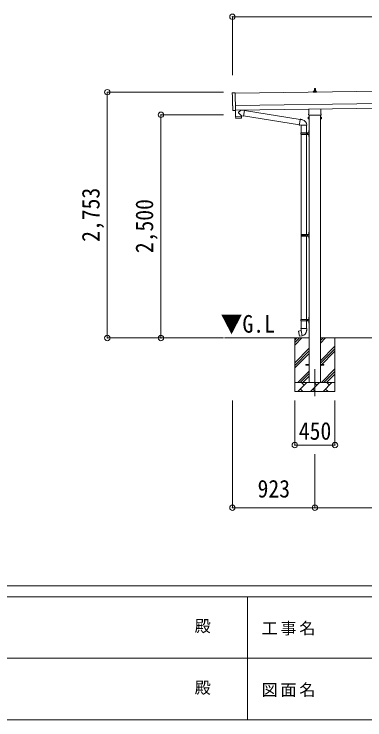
# Model space of a CAD drawing. Units: millimetres at full size, sheet at 1:60. Extents: x -16864 to 16864, y -11640 to 11640.
# Drawn here: x -3509 to 416, y -11640 to -3735 of the extents above; entities that cross this region are included whole.
import ezdxf
from ezdxf.enums import TextEntityAlignment as Align

# ---------------------------------------------------------------- set-up
doc = ezdxf.new("R2010")
doc.units = ezdxf.units.MM
doc.header["$LTSCALE"] = 60
doc.header["$PDMODE"] = 32
doc.header["$PDSIZE"] = 60
doc.linetypes.add('CHAIN1', pattern=[8, 5, -1, 1, -1])
for name, color, linetype, lineweight in [('0-1_Defpoints', 7, 'CHAIN1', 9), ('0-2_TEXT1', 4, 'Continuous', 9), ('0-3_SHAPE', 7, 'Continuous', 9), ('0-7_PARTS2', 7, 'Continuous', 9), ('0-8_TABLE1', 6, 'Continuous', 9), ('0-9_DIM1', 7, 'Continuous', 9), ('F-0', 7, 'Continuous', 9)]:
    doc.layers.add(name, color=color, linetype=linetype, lineweight=lineweight)
doc.styles.add('ＭＳ ゴシック', font='')
doc.styles.get('ＭＳ ゴシック').set_extended_font_data('MS Gothic')

msp = doc.modelspace()

# ---------------------------------------------------------------- linework, layer by layer
at = {"layer": '0-1_Defpoints'}
msp.add_line((-143.3, -7712.64), (-143.3, -8061.64), dxfattribs=at)
at = {"layer": '0-2_TEXT1'}
for p, q in [((4596.76, -4539.95), (-1033.7, -4620.38)), ((-149, -4593.38), (-148.27, -4569.86)), ((-147.27, -4568.88), (-138.72, -4568.88)), ((-137.72, -4569.86), (-137, -4593.38)), ((-161.25, -4608.88), (-161.25, -4601.17)), ((-124.75, -4608.88), (-161.25, -4608.88)), ((-160.86, -4600.38), (-125.13, -4600.38)), ((-160.48, -4600.2), (-153.76, -4598.57)), ((-153.38, -4598.38), (-132.61, -4598.38)), ((-153, -4597.6), (-153, -4593.38)), ((-152, -4593.38), (-134, -4593.38)), ((-133, -4597.6), (-133, -4593.38)), ((-125.51, -4600.2), (-132.23, -4598.57)), ((-124.75, -4608.88), (-124.75, -4601.17)), ((-1031.7, -4760.37), (4598.76, -4679.93)), ((-1030.99, -4810.36), (4599.48, -4729.93)), ((-1050.56, -4814.41), (-1057.49, -4814.15)), ((-211.6, -4852.87), (-211.6, -4798.66)), ((-75, -4796.71), (-75, -4852.87)), ((-217.3, -4891.14), (-216.54, -4889.83)), ((-217.3, -4891.14), (-217.3, -4908.14)), ((-210.3, -4894.73), (-216.54, -4894.73)), ((-213.3, -4861.64), (-213.3, -4856.14)), ((-75.37, -4865.14), (-211.24, -4865.14)), ((-205.8, -4865.14), (-205.8, -7862.64)), ((-80.8, -7862.64), (-80.8, -4865.14)), ((-76.3, -4894.73), (-70.06, -4894.73)), ((-73.3, -4856.14), (-73.3, -4861.64)), ((-69.3, -4891.14), (-70.06, -4889.83)), ((-69.3, -4891.14), (-69.3, -4908.14)), ((-217.3, -4908.14), (-216.54, -4909.46)), ((-210.3, -4904.55), (-216.54, -4904.55)), ((-210.3, -4909.46), (-216.54, -4909.46)), ((-207.8, -4908.84), (-210.3, -4908.84)), ((-78.8, -4908.84), (-76.3, -4908.84)), ((-76.3, -4904.55), (-70.06, -4904.55)), ((-76.3, -4909.46), (-70.06, -4909.46)), ((-69.3, -4908.14), (-70.06, -4909.46)), ((-243.3, -7658.14), (-205.8, -7658.14)), ((-243.3, -7667.14), (-243.3, -7658.14)), ((-243.3, -7658.14), (-205.8, -7658.14)), ((-243.3, -7667.14), (-243.3, -7658.14)), ((-243.3, -7667.14), (-205.8, -7667.14)), ((-243.3, -7667.14), (-205.8, -7667.14)), ((-80.8, -7658.14), (-43.3, -7658.14)), ((-80.8, -7658.14), (-43.3, -7658.14)), ((-80.8, -7667.14), (-43.3, -7667.14)), ((-80.8, -7667.14), (-43.3, -7667.14)), ((-43.3, -7667.14), (-43.3, -7658.14)), ((-43.3, -7667.14), (-43.3, -7658.14))]:
    msp.add_line(p, q, dxfattribs=at)
for points in [[(-1065.32, -4617.4), (-1033.77, -4615.29), (-1030.95, -4813.13)], [(-1060.37, -4811.2), (-1061.04, -4764.17), (-1061.64, -4764.18)], [(-1049.82, -4814.13), (-1049.17, -4813.49), (-1030.93, -4814.13)], [(-210.3, -4909.46), (-210.3, -4889.83), (-216.54, -4889.83)], [(-210.3, -4908.84), (-210.3, -4890.44), (-207.8, -4890.44)], [(-76.3, -4908.84), (-76.3, -4890.44), (-78.8, -4890.44)], [(-76.3, -4909.46), (-76.3, -4889.83), (-70.06, -4889.83)]]:
    msp.add_lwpolyline(points, dxfattribs=at)
for points in [[(-207.8, -4910.14), (-207.8, -4889.14), (-205.8, -4889.14), (-205.8, -4910.14)], [(-78.8, -4910.14), (-78.8, -4889.14), (-80.8, -4889.14), (-80.8, -4910.14)]]:
    msp.add_lwpolyline(points, close=True, dxfattribs=at)
for centre, radius, start, end in [((-147.27, -4569.88), 1, 90, 178.60509), ((-138.72, -4569.88), 1, 1.39491, 90), ((-160.25, -4601.17), 1, 103.62699, 180), ((-154, -4597.6), 1, 283.62699, 0), ((-148.91, -4594.02), 4.13, 90, 171.17633), ((-152, -4594.38), 1, 90, 180), ((-139.66, -4593.38), 4.83, 133.60282, 180), ((-146.33, -4593.38), 4.83, 0, 46.39718), ((-137.08, -4594.02), 4.13, 8.82367, 90), ((-134, -4594.38), 1, 0, 90), ((-132, -4597.6), 1, 180, 256.37301), ((-125.75, -4601.17), 1, 0, 76.37301), ((-212.96, -4892.28), 4.34, 145.61575, 214.38425), ((-201.06, -4899.64), 16.24, 162.41205, 197.58795), ((-209.3, -4856.14), 4, 125.09963, 180), ((-209.3, -4861.64), 4, 180, 194.47751), ((-209.3, -4861.64), 4, 194.47751, 241.04498), ((-77.3, -4861.64), 4, 298.95502, 345.52249), ((-77.3, -4856.14), 4, 0, 54.90037), ((-77.3, -4861.64), 4, 345.52249, 0), ((-73.65, -4892.28), 4.34, 325.61575, 34.38425), ((-85.54, -4899.64), 16.24, 342.41205, 17.58795), ((-212.96, -4907), 4.34, 145.61575, 214.38425), ((-73.65, -4907), 4.34, 325.61575, 34.38425)]:
    msp.add_arc(centre, radius, start, end, dxfattribs=at)
for centre, major_axis, ratio, start_param, end_param in [((-1065.12, -4620.39), (-3, -0.04), 0.99863, 4.7647489, 6.2979817), ((-5829.49, -4758.89), (4762.89, 68.04), 0.99863, 6.2686928, 6.2979817), ((-1061.7, -4759.78), (-4.41, -0.06), 0.99863, 6.2686928, 7.8539816), ((-1057.37, -4811.15), (-2.15, -2.1), 0.9974, 5.5252311, 7.0411395), ((-1050.52, -4813.41), (-0.717, -0.7), 0.9974, 0.7579542, 1.5707963)]:
    msp.add_ellipse(centre, major_axis=major_axis, ratio=ratio, start_param=start_param, end_param=end_param, dxfattribs=at)
at = {"layer": '0-3_SHAPE'}
for p, q in [((-205.8, -7362.64), (-1154.75, -7362.64)), ((-368.3, -7362.64), (-368.3, -7962.64)), ((-368.3, -7386.12), (-344.82, -7362.64)), ((-368.3, -7414.41), (-316.54, -7362.64)), ((-368.3, -7442.69), (-288.25, -7362.64)), ((1694.2, -7362.64), (-80.8, -7362.64)), ((-80.8, -7391.47), (-51.98, -7362.64)), ((-80.8, -7419.75), (-23.69, -7362.64)), ((81.7, -7362.64), (81.7, -7962.64)), ((-368.3, -7640.68), (-205.8, -7478.18)), ((-368.3, -7668.97), (-205.8, -7506.47)), ((-80.8, -7617.74), (81.7, -7455.24)), ((-80.8, -7646.02), (81.7, -7483.52)), ((-368.3, -7697.25), (-205.8, -7534.75)), ((-80.8, -7674.31), (81.7, -7511.81)), ((-335.7, -7862.64), (-205.8, -7732.74)), ((-71.15, -7862.64), (81.7, -7709.8)), ((-42.86, -7862.64), (81.7, -7738.08)), ((-307.42, -7862.64), (-205.8, -7761.02)), ((-279.14, -7862.64), (-205.8, -7789.31)), ((-14.58, -7862.64), (81.7, -7766.37)), ((-368.3, -7862.64), (81.7, -7862.64)), ((-334.73, -7962.64), (-234.73, -7862.64)), ((-263.28, -7891.2), (-291.83, -7862.64)), ((-193.3, -7962.64), (-93.3, -7862.64)), ((-121.86, -7891.2), (-150.41, -7862.64)), ((-51.88, -7962.64), (48.12, -7862.64)), ((19.56, -7891.2), (-8.99, -7862.64)), ((81.7, -7962.64), (-368.3, -7962.64)), ((-306.17, -7934.09), (-277.62, -7962.64)), ((-164.75, -7934.09), (-136.2, -7962.64)), ((-23.33, -7934.09), (5.22, -7962.64))]:
    msp.add_line(p, q, dxfattribs=at)
at = {"layer": '0-8_TABLE1'}
for p, q in [((-1066.3, -3765), (-1066.3, -4419.33)), ((10282.7, -3765), (-1066.3, -3765)), ((-2466.3, -4609.35), (-1165.61, -4609.35)), ((-2466.3, -4609.35), (-2466.3, -7362.64)), ((-1866.3, -4862.64), (-1165.61, -4862.64)), ((-1866.3, -4862.64), (-1866.3, -7362.64)), ((-2466.3, -7362.64), (-1165.61, -7362.64)), ((-1066.61, -9263.64), (-1066.61, -8061.64)), ((-368.3, -8561.64), (-368.3, -8061.64)), ((81.7, -8561.64), (81.7, -8061.64)), ((-368.3, -8561.64), (81.7, -8561.64)), ((-143.3, -9263.64), (-143.3, -8663.64)), ((-143.3, -9263.64), (-1066.61, -9263.64)), ((1756.7, -9263.64), (-143.3, -9263.64))]:
    msp.add_line(p, q, dxfattribs=at)
for p in [(-1066.3, -3765), (-2466.3, -4609.35), (-1866.3, -4862.64), (-2466.3, -7362.64), (-1866.3, -7362.64), (-368.3, -8561.64), (81.7, -8561.64), (-1066.61, -9263.64), (-143.3, -9263.64)]:
    msp.add_point(p, dxfattribs=at)
at = {"layer": '0-9_DIM1'}
for p, q in [((-1030.95, -4813.13), (-1030.93, -4814.13)), ((-969.54, -4809.48), (-997.19, -4832)), ((-931.92, -4813.49), (-957.76, -4809.32)), ((-931.92, -4813.49), (-942.08, -4876.38)), ((-932.22, -4815.33), (-306.87, -4914.89)), ((-1030.3, -4886.36), (-1029.89, -4899.41)), ((-1025.82, -4885.3), (-1025.78, -4886.3)), ((-966.49, -4872.43), (-997.36, -4839.33)), ((-970.82, -4884.51), (-970.83, -4885.51)), ((-966.49, -4872.43), (-942.08, -4876.38)), ((-966.49, -4872.43), (-966.32, -4884.45)), ((-941.79, -4874.56), (-317.29, -4973.99)), ((-969.31, -4901.49), (-1026.84, -4902.31)), ((-317.61, -4975.81), (-312.08, -4944.44)), ((-317.61, -4975.81), (-317.21, -4978.06)), ((-317.61, -4975.81), (-312.46, -4976.62)), ((-317.21, -4978.06), (-313.65, -4978.69)), ((-313.65, -4978.69), (-312.46, -4976.62)), ((-312.46, -4976.62), (-297.85, -4978.93)), ((-306.55, -4913.07), (-312.08, -4944.44)), ((-306.55, -4913.07), (-305.4, -4911.09)), ((-305.4, -4911.09), (-301.84, -4911.72)), ((-301.84, -4911.72), (-301.43, -4914.07)), ((-297.85, -4978.93), (-295.65, -4977.95)), ((-235.35, -4978.35), (-296.53, -4978.35)), ((-295.8, -4978.35), (-295.8, -5063.56)), ((-286.91, -4916.89), (-285.23, -4918.52)), ((-285.23, -4918.52), (-283.11, -4918.97)), ((-235.8, -4978.35), (-235.8, -5063.56)), ((-212.11, -5046.41), (-210.06, -5047.41)), ((-210.84, -5044.41), (-210.2, -5044.41)), ((-210.84, -5044.41), (-210.84, -5052.71)), ((-210.84, -5052.71), (-210.2, -5052.71)), ((-210.2, -5044.41), (-210.2, -5052.71)), ((-210.2, -5044.41), (-209.8, -5044.81)), ((-210.2, -5052.71), (-209.8, -5052.31)), ((-210.06, -5047.41), (-209.45, -5048.56)), ((-209.8, -5040.56), (-206.8, -5039.06)), ((-209.8, -5040.56), (-209.8, -5072.56)), ((-209.8, -5044.81), (-209.8, -5052.31)), ((-206.8, -5039.06), (-206.8, -5072.56)), ((-206.8, -5039.06), (-205.8, -5039.06)), ((-205.8, -5039.06), (-205.8, -5072.56)), ((-298.8, -5065.56), (-248.47, -5065.56)), ((-298.8, -5079.56), (-248.47, -5079.56)), ((-297.8, -5063.56), (-211.8, -5063.56)), ((-297.8, -5063.56), (-297.8, -5065.56)), ((-297.8, -5081.56), (-297.8, -5079.56)), ((-297.8, -5081.56), (-211.8, -5081.56)), ((-295.8, -5081.56), (-295.8, -6203.64)), ((-238.8, -5063.56), (-238.8, -5068.06)), ((-238.8, -5068.06), (-236.8, -5068.06)), ((-238.8, -5081.56), (-238.8, -5077.06)), ((-238.8, -5077.06), (-236.8, -5077.06)), ((-236.8, -5068.06), (-236.8, -5072.56)), ((-236.8, -5077.06), (-236.8, -5072.56)), ((-235.8, -5081.56), (-235.8, -6203.64)), ((-230.8, -5063.56), (-230.8, -5072.56)), ((-230.8, -5068.06), (-227.8, -5068.06)), ((-230.8, -5081.56), (-230.8, -5072.56)), ((-230.8, -5077.06), (-227.8, -5077.06)), ((-227.8, -5068.06), (-227.8, -5072.56)), ((-227.8, -5077.06), (-227.8, -5072.56)), ((-212.11, -5094.41), (-210.06, -5095.41)), ((-210.84, -5092.41), (-210.2, -5092.41)), ((-210.84, -5092.41), (-210.84, -5100.71)), ((-210.84, -5100.71), (-210.2, -5100.71)), ((-210.2, -5092.41), (-210.2, -5100.71)), ((-210.2, -5092.41), (-209.8, -5092.81)), ((-210.2, -5100.71), (-209.8, -5100.31)), ((-210.06, -5095.41), (-209.45, -5096.56)), ((-209.8, -5104.56), (-209.8, -5072.56)), ((-209.8, -5092.81), (-209.8, -5100.31)), ((-209.8, -5104.56), (-206.8, -5106.06)), ((-206.8, -5106.06), (-206.8, -5072.56)), ((-206.8, -5106.06), (-205.8, -5106.06)), ((-205.8, -5106.06), (-205.8, -5072.56)), ((-296.3, -6205.64), (-245.97, -6205.64)), ((-296.3, -6219.64), (-245.97, -6219.64)), ((-295.8, -6221.63), (-295.8, -7153.64)), ((-295.3, -6203.64), (-295.3, -6205.64)), ((-295.3, -6203.64), (-211.8, -6203.64)), ((-295.3, -6221.64), (-295.3, -6219.64)), ((-295.3, -6221.64), (-211.8, -6221.64)), ((-236.3, -6203.64), (-236.3, -6208.14)), ((-236.3, -6208.14), (-234.3, -6208.14)), ((-236.3, -6221.64), (-236.3, -6217.14)), ((-236.3, -6217.14), (-234.3, -6217.14)), ((-235.8, -6221.63), (-235.8, -7153.64)), ((-234.3, -6208.14), (-234.3, -6212.64)), ((-234.3, -6217.14), (-234.3, -6212.64)), ((-228.3, -6203.64), (-228.3, -6212.64)), ((-228.3, -6208.14), (-225.3, -6208.14)), ((-228.3, -6221.64), (-228.3, -6212.64)), ((-228.3, -6217.14), (-225.3, -6217.14)), ((-225.3, -6208.14), (-225.3, -6212.64)), ((-225.3, -6217.14), (-225.3, -6212.64)), ((-212.11, -6186.49), (-210.06, -6187.49)), ((-212.11, -6234.49), (-210.06, -6235.49)), ((-210.84, -6184.49), (-210.2, -6184.49)), ((-210.84, -6184.49), (-210.84, -6192.79)), ((-210.84, -6192.79), (-210.2, -6192.79)), ((-210.84, -6232.49), (-210.2, -6232.49)), ((-210.84, -6232.49), (-210.84, -6240.79)), ((-210.84, -6240.79), (-210.2, -6240.79)), ((-210.2, -6184.49), (-210.2, -6192.79)), ((-210.2, -6184.49), (-209.8, -6184.89)), ((-210.2, -6192.79), (-209.8, -6192.39)), ((-210.2, -6232.49), (-210.2, -6240.79)), ((-210.2, -6232.49), (-209.8, -6232.89)), ((-210.2, -6240.79), (-209.8, -6240.39)), ((-210.06, -6187.49), (-209.45, -6188.64)), ((-210.06, -6235.49), (-209.45, -6236.64)), ((-209.8, -6180.64), (-206.8, -6179.14)), ((-209.8, -6180.64), (-209.8, -6212.64)), ((-209.8, -6184.89), (-209.8, -6192.39)), ((-209.8, -6244.64), (-209.8, -6212.64)), ((-209.8, -6232.89), (-209.8, -6240.39)), ((-209.8, -6244.64), (-206.8, -6246.14)), ((-206.8, -6179.14), (-206.8, -6212.64)), ((-206.8, -6179.14), (-205.8, -6179.14)), ((-206.8, -6246.14), (-206.8, -6212.64)), ((-205.8, -6179.14), (-205.8, -6212.64)), ((-205.8, -6246.14), (-205.8, -6212.64)), ((-206.8, -6246.14), (-205.8, -6246.14)), ((-298.8, -7155.64), (-248.47, -7155.64)), ((-298.8, -7169.64), (-248.47, -7169.64)), ((-297.8, -7153.64), (-211.8, -7153.64)), ((-297.8, -7153.64), (-297.8, -7155.64)), ((-297.8, -7171.64), (-297.8, -7169.64)), ((-297.8, -7171.64), (-211.8, -7171.64)), ((-295.8, -7171.64), (-295.8, -7256.57)), ((-238.8, -7153.64), (-238.8, -7158.14)), ((-238.8, -7158.14), (-236.8, -7158.14)), ((-238.8, -7171.64), (-238.8, -7167.14)), ((-238.8, -7167.14), (-236.8, -7167.14)), ((-236.8, -7158.14), (-236.8, -7162.64)), ((-236.8, -7167.14), (-236.8, -7162.64)), ((-235.8, -7171.64), (-235.8, -7256.57)), ((-230.8, -7153.64), (-230.8, -7162.64)), ((-230.8, -7158.14), (-227.8, -7158.14)), ((-230.8, -7171.64), (-230.8, -7162.64)), ((-230.8, -7167.14), (-227.8, -7167.14)), ((-227.8, -7158.14), (-227.8, -7162.64)), ((-227.8, -7167.14), (-227.8, -7162.64)), ((-212.11, -7136.49), (-210.06, -7137.49)), ((-212.11, -7184.49), (-210.06, -7185.49)), ((-210.84, -7134.49), (-210.2, -7134.49)), ((-210.84, -7134.49), (-210.84, -7142.79)), ((-210.84, -7142.79), (-210.2, -7142.79)), ((-210.84, -7182.49), (-210.2, -7182.49)), ((-210.84, -7182.49), (-210.84, -7190.79)), ((-210.84, -7190.79), (-210.2, -7190.79)), ((-210.2, -7134.49), (-210.2, -7142.79)), ((-210.2, -7134.49), (-209.8, -7134.89)), ((-210.2, -7142.79), (-209.8, -7142.39)), ((-210.2, -7182.49), (-210.2, -7190.79)), ((-210.2, -7182.49), (-209.8, -7182.89)), ((-210.2, -7190.79), (-209.8, -7190.39)), ((-210.06, -7137.49), (-209.45, -7138.64)), ((-210.06, -7185.49), (-209.45, -7186.64)), ((-209.8, -7130.64), (-206.8, -7129.14)), ((-209.8, -7130.64), (-209.8, -7162.64)), ((-209.8, -7134.89), (-209.8, -7142.39)), ((-209.8, -7194.64), (-209.8, -7162.64)), ((-209.8, -7182.89), (-209.8, -7190.39)), ((-206.8, -7129.14), (-206.8, -7162.64)), ((-206.8, -7129.14), (-205.8, -7129.14)), ((-206.8, -7196.14), (-206.8, -7162.64)), ((-205.8, -7129.14), (-205.8, -7162.64)), ((-205.8, -7196.14), (-205.8, -7162.64)), ((-297.65, -7256.57), (-299.8, -7257.35)), ((-299.8, -7257.35), (-299.8, -7260.97)), ((-299.8, -7260.97), (-297.56, -7261.78)), ((-297.65, -7256.57), (-265.8, -7256.57)), ((-297.65, -7256.57), (-297.56, -7261.78)), ((-297.56, -7261.78), (-297.3, -7276.57)), ((-233.95, -7256.57), (-265.8, -7256.57)), ((-231.8, -7260.97), (-234.04, -7261.78)), ((-233.95, -7256.57), (-231.8, -7257.35)), ((-231.8, -7257.35), (-231.8, -7260.97)), ((-209.8, -7194.64), (-206.8, -7196.14)), ((-206.8, -7196.14), (-205.8, -7196.14)), ((-324.26, -7285.02), (-325.07, -7286.19)), ((-325.07, -7286.19), (-315.45, -7340.75)), ((-296.4, -7279.77), (-324.26, -7285.02)), ((-311.52, -7282.42), (-311.73, -7282.66)), ((-301.43, -7339.66), (-301.71, -7339.5)), ((-297.3, -7276.57), (-295.95, -7278.57)), ((-286.04, -7337.07), (-296.17, -7279.59)), ((-296.15, -7278.77), (-296.15, -7279.48)), ((-295.95, -7278.57), (-295.99, -7278.57)), ((-285.74, -7337.83), (-285.98, -7337.17)), ((-235.61, -7278.51), (-235.69, -7280.67)), ((-234.3, -7276.57), (-235.61, -7278.51))]:
    msp.add_line(p, q, dxfattribs=at)
for points in [[(-1031.33, -4814.12), (-1030.32, -4885.36), (-966.32, -4884.45)], [(-966.35, -4898.5), (-966.31, -4885.45), (-1030.3, -4886.36)], [(-306.55, -4913.07), (-301.43, -4914.07), (-286.91, -4916.89)], [(-212.11, -5050.71), (-210.06, -5049.71), (-209.45, -5048.56)], [(-212.11, -5098.71), (-210.06, -5097.71), (-209.45, -5096.56)], [(-212.11, -6190.79), (-210.06, -6189.79), (-209.45, -6188.64)], [(-212.11, -6238.79), (-210.06, -6237.79), (-209.45, -6236.64)], [(-212.11, -7140.79), (-210.06, -7139.79), (-209.45, -7138.64)], [(-212.11, -7188.79), (-210.06, -7187.79), (-209.45, -7186.64)], [(-233.95, -7256.57), (-234.04, -7261.78), (-234.3, -7276.57)], [(-286.31, -7336.97), (-314.29, -7341.57), (-315.45, -7340.75)], [(-309.28, -7282.2), (-309.56, -7282.05), (-311.52, -7282.42)], [(-299.24, -7339.1), (-299.45, -7339.34), (-301.43, -7339.66)]]:
    msp.add_lwpolyline(points, dxfattribs=at)
for centre, radius, start, end in [((-1026.89, -4899.31), 3, 181.81845, 270.86677), ((-993.88, -4835.74), 5, 131.47396, 225.79244), ((-969.35, -4898.49), 3, 270.81845, 359.81845), ((-295.65, -4977.95), 60.3, 359.62495, 78), ((-206.51, -5048.56), 6, 136.21765, 223.78235), ((-250.05, -5072.56), 49.25, 171.82876, 180.00002), ((-250.05, -5072.56), 49.25, 180.00002, 188.17127), ((-248.47, -5063.56), 2, 270, 359.99998), ((-248.47, -5081.56), 2, 0.00005, 90.00004), ((-206.51, -5096.56), 6, 136.21765, 223.78235), ((-211.8, -5061.56), 2, 270, 359.99998), ((-211.8, -5083.56), 2, 0.00005, 90.00004), ((-247.55, -6212.64), 49.25, 171.82876, 180.00002), ((-247.55, -6212.64), 49.25, 180.00002, 188.17127), ((-245.97, -6203.64), 2, 270, 359.99998), ((-245.97, -6221.64), 2, 0.00005, 90.00004), ((-206.51, -6188.64), 6, 136.21765, 223.78235), ((-206.51, -6236.64), 6, 136.21765, 223.78235), ((-211.8, -6201.64), 2, 270, 359.99998), ((-211.8, -6223.64), 2, 0.00005, 90.00004), ((-250.05, -7162.64), 49.25, 171.82876, 180.00002), ((-250.05, -7162.64), 49.25, 180.00002, 188.17127), ((-248.47, -7153.64), 2, 270, 359.99998), ((-248.47, -7171.64), 2, 0.00005, 90.00004), ((-206.51, -7138.64), 6, 136.21765, 223.78235), ((-206.51, -7186.64), 6, 136.21765, 223.78235), ((-211.8, -7151.64), 2, 270, 359.99998), ((-211.8, -7173.64), 2, 0.00005, 90.00004), ((-296.45, -7279.48), 0.3, 280.66842, 0), ((-295.95, -7278.77), 0.2, 100, 180), ((-286.26, -7337.27), 0.3, 20, 99.33158), ((-285.55, -7337.76), 0.2, 200, 279.96938), ((-295.95, -7278.57), 60.3, 279.96938, 358)]:
    msp.add_arc(centre, radius, start, end, dxfattribs=at)
at = {"layer": 'F-0', "color": 5, "lineweight": 5}
for p, q in [((-16864.12, -10140), (16015.88, -10140)), ((-16864.12, -10260), (10682.37, -10260)), ((-897.63, -10260), (-897.63, -11640)), ((-6897.63, -10950), (5402.37, -10950)), ((-16864.12, -11640), (16015.88, -11640))]:
    msp.add_line(p, q, dxfattribs=at)

# ---------------------------------------------------------------- texts
at = {"layer": '0-7_PARTS2', "style": 'ＭＳ ゴシック', "width": 0.9}
msp.add_text('▼G.L', height=197.9, dxfattribs=at).set_placement((-1197.47, -7362.92), align=Align.BOTTOM_LEFT)
at = {"layer": '0-8_TABLE1', "color": 7, "style": 'ＭＳ ゴシック', "width": 0.9}
for s, p in [('2,753', (-2493.8, -6286)), ('2,500', (-1893.8, -6412.64))]:
    msp.add_text(s, height=197.9, rotation=90, dxfattribs=at).set_placement(p, align=Align.BOTTOM_LEFT)
for s, p in [('450', (-323.3, -8561.64)), ('923', (-784.96, -9208.64))]:
    msp.add_text(s, height=197.9, dxfattribs=at).set_placement(p, align=Align.BOTTOM_LEFT)
at = {"layer": 'F-0', "style": 'ＭＳ ゴシック'}
for p in [(-1489.06, -10695), (-1489.06, -11385)]:
    msp.add_text('殿', height=132, dxfattribs=at).set_placement(p, align=Align.BOTTOM_LEFT)
at = {"layer": 'F-0', "char_height": 132, "attachment_point": 7, "style": 'ＭＳ ゴシック'}
for s, insert in [('\\T1.17;工事名', (-739.42, -10695)), ('\\T1.17;図面名', (-739.42, -11385))]:
    msp.add_mtext(s, dxfattribs=dict(at, insert=insert))

doc.saveas('drawing.dxf')
